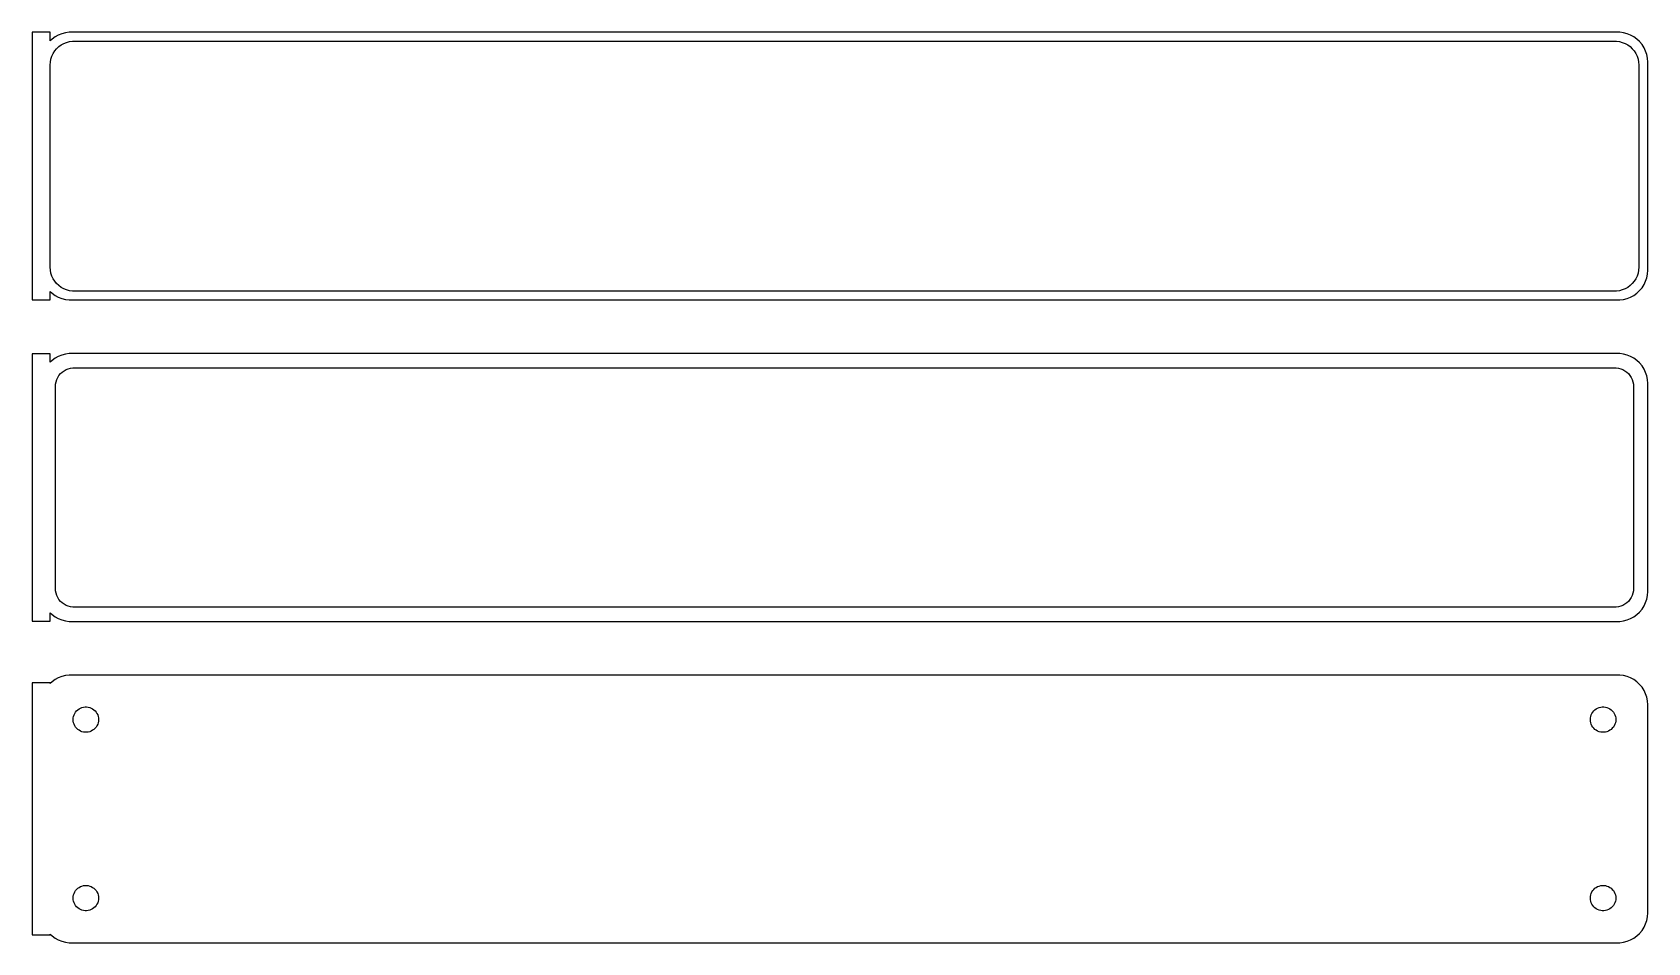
# Model space of a CAD drawing. Header units: metres. Extents: x -136 to 135, y 140 to 292.
import ezdxf

# ---------------------------------------------------------------- set-up
doc = ezdxf.new("R2010")
doc.units = ezdxf.units.M

msp = doc.modelspace()

# ---------------------------------------------------------------- linework, layer by layer
for p, q in [((-133.5, 292.49), (-136.5, 292.49)), ((-136.5, 292.49), (-136.5, 247.51)), ((-133.5, 291.059), (-133.5, 292.49)), ((-133.187, 291.353), (-133.5, 291.059)), ((-132.679, 291.722), (-133.187, 291.353)), ((-132.129, 292.024), (-132.679, 291.722)), ((-131.545, 292.255), (-132.129, 292.024)), ((-131.643, 290.377), (-131.203, 290.619)), ((-130.937, 292.411), (-131.545, 292.255)), ((-131.203, 290.619), (-130.736, 290.804)), ((-130.314, 292.49), (-130.937, 292.411)), ((-130.736, 290.804), (-130.25, 290.929)), ((130.314, 292.49), (-130.314, 292.49)), ((-130.25, 290.929), (-129.751, 290.992)), ((-129.751, 290.992), (129.751, 290.992)), ((129.751, 290.992), (130.25, 290.929)), ((130.25, 290.929), (130.736, 290.804)), ((130.937, 292.411), (130.314, 292.49)), ((130.736, 290.804), (131.203, 290.619)), ((131.545, 292.255), (130.937, 292.411)), ((131.203, 290.619), (131.643, 290.377)), ((132.129, 292.024), (131.545, 292.255)), ((132.679, 291.722), (132.129, 292.024)), ((133.187, 291.353), (132.679, 291.722)), ((133.645, 290.923), (133.187, 291.353)), ((134.045, 290.439), (133.645, 290.923)), ((-133.468, 287.501), (-133.374, 287.995)), ((-133.374, 287.995), (-133.219, 288.472)), ((-133.219, 288.472), (-133.005, 288.927)), ((-133.005, 288.927), (-132.736, 289.351)), ((-132.736, 289.351), (-132.416, 289.738)), ((-132.416, 289.738), (-132.05, 290.082)), ((-132.05, 290.082), (-131.643, 290.377)), ((131.643, 290.377), (132.05, 290.082)), ((132.05, 290.082), (132.416, 289.738)), ((132.416, 289.738), (132.736, 289.351)), ((132.736, 289.351), (133.005, 288.927)), ((133.005, 288.927), (133.219, 288.472)), ((133.219, 288.472), (133.374, 287.995)), ((133.374, 287.995), (133.468, 287.501)), ((134.382, 289.909), (134.045, 290.439)), ((134.649, 289.341), (134.382, 289.909)), ((134.843, 288.743), (134.649, 289.341)), ((134.961, 288.127), (134.843, 288.743)), ((135, 287.5), (134.961, 288.127)), ((-133.5, 287), (-133.468, 287.501)), ((-133.5, 253), (-133.5, 287)), ((133.468, 287.501), (133.5, 287)), ((133.5, 287), (133.5, 253)), ((135, 252.5), (135, 287.5)), ((-133.468, 252.499), (-133.5, 253)), ((-133.374, 252.005), (-133.468, 252.499)), ((133.468, 252.499), (133.374, 252.005)), ((133.5, 253), (133.468, 252.499)), ((134.961, 251.873), (135, 252.5)), ((-133.219, 251.528), (-133.374, 252.005)), ((-133.005, 251.073), (-133.219, 251.528)), ((-132.736, 250.649), (-133.005, 251.073)), ((-132.416, 250.262), (-132.736, 250.649)), ((-132.05, 249.918), (-132.416, 250.262)), ((-131.643, 249.623), (-132.05, 249.918)), ((132.05, 249.918), (131.643, 249.623)), ((132.416, 250.262), (132.05, 249.918)), ((132.736, 250.649), (132.416, 250.262)), ((133.005, 251.073), (132.736, 250.649)), ((133.219, 251.528), (133.005, 251.073)), ((133.374, 252.005), (133.219, 251.528)), ((134.045, 249.561), (134.382, 250.091)), ((134.382, 250.091), (134.649, 250.659)), ((134.649, 250.659), (134.843, 251.257)), ((134.843, 251.257), (134.961, 251.873)), ((-136.5, 247.51), (-133.5, 247.51)), ((-133.5, 248.941), (-133.187, 248.647)), ((-133.5, 247.51), (-133.5, 248.941)), ((-133.187, 248.647), (-132.679, 248.278)), ((-132.679, 248.278), (-132.129, 247.976)), ((-132.129, 247.976), (-131.545, 247.745)), ((-131.203, 249.381), (-131.643, 249.623)), ((-131.545, 247.745), (-130.937, 247.589)), ((-130.736, 249.196), (-131.203, 249.381)), ((-130.937, 247.589), (-130.314, 247.51)), ((-130.25, 249.071), (-130.736, 249.196)), ((-130.314, 247.51), (130.314, 247.51)), ((-129.751, 249.008), (-130.25, 249.071)), ((129.751, 249.008), (-129.751, 249.008)), ((130.25, 249.071), (129.751, 249.008)), ((130.736, 249.196), (130.25, 249.071)), ((130.314, 247.51), (130.937, 247.589)), ((131.203, 249.381), (130.736, 249.196)), ((130.937, 247.589), (131.545, 247.745)), ((131.643, 249.623), (131.203, 249.381)), ((131.545, 247.745), (132.129, 247.976)), ((132.129, 247.976), (132.679, 248.278)), ((132.679, 248.278), (133.187, 248.647)), ((133.187, 248.647), (133.645, 249.077)), ((133.645, 249.077), (134.045, 249.561)), ((-133.5, 238.479), (-136.5, 238.479)), ((-136.5, 238.479), (-136.5, 193.521)), ((-133.5, 237.059), (-133.5, 238.479)), ((-133.187, 237.353), (-133.5, 237.059)), ((-132.679, 237.722), (-133.187, 237.353)), ((-132.129, 238.024), (-132.679, 237.722)), ((-131.545, 238.255), (-132.129, 238.024)), ((-130.937, 238.411), (-131.545, 238.255)), ((-130.314, 238.49), (-130.937, 238.411)), ((130.314, 238.49), (-130.314, 238.49)), ((130.937, 238.411), (130.314, 238.49)), ((131.545, 238.255), (130.937, 238.411)), ((132.129, 238.024), (131.545, 238.255)), ((132.679, 237.722), (132.129, 238.024)), ((133.187, 237.353), (132.679, 237.722)), ((133.645, 236.923), (133.187, 237.353)), ((134.045, 236.439), (133.645, 236.923)), ((134.382, 235.909), (134.045, 236.439)), ((-132.588, 233.39), (-132.515, 233.774)), ((-132.515, 233.774), (-132.394, 234.146)), ((-132.394, 234.146), (-132.228, 234.5)), ((-132.228, 234.5), (-132.018, 234.83)), ((-132.018, 234.83), (-131.769, 235.131)), ((-131.769, 235.131), (-131.484, 235.399)), ((-131.484, 235.399), (-131.168, 235.628)), ((-131.168, 235.628), (-130.825, 235.817)), ((-130.825, 235.817), (-130.462, 235.961)), ((-130.462, 235.961), (-130.083, 236.058)), ((-130.083, 236.058), (-129.695, 236.107)), ((-129.695, 236.107), (129.695, 236.107)), ((129.695, 236.107), (130.083, 236.058)), ((130.083, 236.058), (130.462, 235.961)), ((130.462, 235.961), (130.825, 235.817)), ((130.825, 235.817), (131.168, 235.628)), ((131.168, 235.628), (131.484, 235.399)), ((131.484, 235.399), (131.769, 235.131)), ((131.769, 235.131), (132.018, 234.83)), ((132.018, 234.83), (132.228, 234.5)), ((132.228, 234.5), (132.394, 234.146)), ((132.394, 234.146), (132.515, 233.774)), ((132.515, 233.774), (132.588, 233.39)), ((134.649, 235.341), (134.382, 235.909)), ((134.843, 234.743), (134.649, 235.341)), ((134.961, 234.127), (134.843, 234.743)), ((135, 233.5), (134.961, 234.127)), ((135, 198.5), (135, 233.5)), ((-132.613, 233), (-132.588, 233.39)), ((-132.613, 199), (-132.613, 233)), ((132.588, 233.39), (132.613, 233)), ((132.613, 233), (132.613, 199)), ((-132.588, 198.61), (-132.613, 199)), ((-132.515, 198.226), (-132.588, 198.61)), ((-132.394, 197.854), (-132.515, 198.226)), ((132.515, 198.226), (132.394, 197.854)), ((132.588, 198.61), (132.515, 198.226)), ((132.613, 199), (132.588, 198.61)), ((134.961, 197.873), (135, 198.5)), ((-132.228, 197.5), (-132.394, 197.854)), ((-132.018, 197.17), (-132.228, 197.5)), ((-131.769, 196.869), (-132.018, 197.17)), ((-131.484, 196.601), (-131.769, 196.869)), ((-131.168, 196.372), (-131.484, 196.601)), ((-130.825, 196.183), (-131.168, 196.372)), ((-130.462, 196.039), (-130.825, 196.183)), ((-130.083, 195.942), (-130.462, 196.039)), ((-129.695, 195.893), (-130.083, 195.942)), ((129.695, 195.893), (-129.695, 195.893)), ((130.083, 195.942), (129.695, 195.893)), ((130.462, 196.039), (130.083, 195.942)), ((130.825, 196.183), (130.462, 196.039)), ((131.168, 196.372), (130.825, 196.183)), ((131.484, 196.601), (131.168, 196.372)), ((131.769, 196.869), (131.484, 196.601)), ((132.018, 197.17), (131.769, 196.869)), ((132.228, 197.5), (132.018, 197.17)), ((132.394, 197.854), (132.228, 197.5)), ((133.645, 195.077), (134.045, 195.561)), ((134.045, 195.561), (134.382, 196.091)), ((134.382, 196.091), (134.649, 196.659)), ((134.649, 196.659), (134.843, 197.257)), ((134.843, 197.257), (134.961, 197.873)), ((-136.5, 193.521), (-133.5, 193.521)), ((-133.5, 193.521), (-133.5, 194.941)), ((-133.5, 194.941), (-133.187, 194.647)), ((-133.187, 194.647), (-132.679, 194.278)), ((-132.679, 194.278), (-132.129, 193.976)), ((-132.129, 193.976), (-131.545, 193.745)), ((-131.545, 193.745), (-130.937, 193.589)), ((-130.937, 193.589), (-130.314, 193.51)), ((-130.314, 193.51), (130.314, 193.51)), ((130.314, 193.51), (130.937, 193.589)), ((130.937, 193.589), (131.545, 193.745)), ((131.545, 193.745), (132.129, 193.976)), ((132.129, 193.976), (132.679, 194.278)), ((132.679, 194.278), (133.187, 194.647)), ((133.187, 194.647), (133.645, 195.077)), ((-133.5, 183.153), (-136.5, 183.153)), ((-136.5, 183.153), (-136.5, 140.847)), ((-133.187, 183.353), (-133.5, 183.059)), ((-133.5, 183.059), (-133.5, 183.153)), ((-132.679, 183.722), (-133.187, 183.353)), ((-132.129, 184.024), (-132.679, 183.722)), ((-131.545, 184.255), (-132.129, 184.024)), ((-130.937, 184.411), (-131.545, 184.255)), ((-130.314, 184.49), (-130.937, 184.411)), ((130.314, 184.49), (-130.314, 184.49)), ((130.937, 184.411), (130.314, 184.49)), ((131.545, 184.255), (130.937, 184.411)), ((132.129, 184.024), (131.545, 184.255)), ((132.679, 183.722), (132.129, 184.024)), ((133.187, 183.353), (132.679, 183.722)), ((133.645, 182.923), (133.187, 183.353)), ((134.045, 182.439), (133.645, 182.923)), ((134.382, 181.909), (134.045, 182.439)), ((134.649, 181.341), (134.382, 181.909)), ((134.843, 180.743), (134.649, 181.341)), ((134.961, 180.127), (134.843, 180.743)), ((135, 179.5), (134.961, 180.127)), ((135, 144.5), (135, 179.5)), ((-129.635, 177), (-129.618, 177.268)), ((-129.618, 176.732), (-129.635, 177)), ((-129.618, 177.268), (-129.568, 177.531)), ((-129.568, 176.469), (-129.618, 176.732)), ((-129.568, 177.531), (-129.485, 177.786)), ((-129.485, 177.786), (-129.371, 178.029)), ((-129.371, 178.029), (-129.227, 178.255)), ((-129.227, 178.255), (-129.057, 178.462)), ((-129.057, 178.462), (-128.861, 178.645)), ((-128.861, 178.645), (-128.644, 178.803)), ((-128.644, 178.803), (-128.409, 178.932)), ((-128.409, 178.932), (-128.16, 179.031)), ((-128.16, 179.031), (-127.9, 179.097)), ((-127.9, 179.097), (-127.634, 179.131)), ((-127.634, 179.131), (-127.366, 179.131)), ((-127.366, 179.131), (-127.1, 179.097)), ((-127.1, 179.097), (-126.84, 179.031)), ((-126.84, 179.031), (-126.591, 178.932)), ((-126.591, 178.932), (-126.356, 178.803)), ((-126.356, 178.803), (-126.139, 178.645)), ((-126.139, 178.645), (-125.943, 178.462)), ((-125.943, 178.462), (-125.773, 178.255)), ((-125.773, 178.255), (-125.629, 178.029)), ((-125.629, 178.029), (-125.515, 177.786)), ((-125.515, 177.786), (-125.432, 177.531)), ((-125.432, 177.531), (-125.382, 177.268)), ((-125.382, 176.732), (-125.432, 176.469)), ((-125.382, 177.268), (-125.365, 177)), ((-125.365, 177), (-125.382, 176.732)), ((125.365, 177), (125.382, 177.268)), ((125.382, 176.732), (125.365, 177)), ((125.382, 177.268), (125.432, 177.531)), ((125.432, 176.469), (125.382, 176.732)), ((125.432, 177.531), (125.515, 177.786)), ((125.515, 177.786), (125.629, 178.029)), ((125.629, 178.029), (125.773, 178.255)), ((125.773, 178.255), (125.943, 178.462)), ((125.943, 178.462), (126.139, 178.645)), ((126.139, 178.645), (126.356, 178.803)), ((126.356, 178.803), (126.591, 178.932)), ((126.591, 178.932), (126.84, 179.031)), ((126.84, 179.031), (127.1, 179.097)), ((127.1, 179.097), (127.366, 179.131)), ((127.366, 179.131), (127.634, 179.131)), ((127.634, 179.131), (127.9, 179.097)), ((127.9, 179.097), (128.16, 179.031)), ((128.16, 179.031), (128.409, 178.932)), ((128.409, 178.932), (128.644, 178.803)), ((128.644, 178.803), (128.861, 178.645)), ((128.861, 178.645), (129.057, 178.462)), ((129.057, 178.462), (129.227, 178.255)), ((129.227, 178.255), (129.371, 178.029)), ((129.371, 178.029), (129.485, 177.786)), ((129.485, 177.786), (129.568, 177.531)), ((129.568, 177.531), (129.618, 177.268)), ((129.618, 176.732), (129.568, 176.469)), ((129.618, 177.268), (129.635, 177)), ((129.635, 177), (129.618, 176.732)), ((-129.485, 176.214), (-129.568, 176.469)), ((-129.371, 175.971), (-129.485, 176.214)), ((-129.227, 175.745), (-129.371, 175.971)), ((-129.057, 175.538), (-129.227, 175.745)), ((-128.861, 175.355), (-129.057, 175.538)), ((-128.644, 175.197), (-128.861, 175.355)), ((-128.409, 175.068), (-128.644, 175.197)), ((-128.16, 174.969), (-128.409, 175.068)), ((-127.9, 174.903), (-128.16, 174.969)), ((-127.634, 174.869), (-127.9, 174.903)), ((-127.366, 174.869), (-127.634, 174.869)), ((-127.1, 174.903), (-127.366, 174.869)), ((-126.84, 174.969), (-127.1, 174.903)), ((-126.591, 175.068), (-126.84, 174.969)), ((-126.356, 175.197), (-126.591, 175.068)), ((-126.139, 175.355), (-126.356, 175.197)), ((-125.943, 175.538), (-126.139, 175.355)), ((-125.773, 175.745), (-125.943, 175.538)), ((-125.629, 175.971), (-125.773, 175.745)), ((-125.515, 176.214), (-125.629, 175.971)), ((-125.432, 176.469), (-125.515, 176.214)), ((125.515, 176.214), (125.432, 176.469)), ((125.629, 175.971), (125.515, 176.214)), ((125.773, 175.745), (125.629, 175.971)), ((125.943, 175.538), (125.773, 175.745)), ((126.139, 175.355), (125.943, 175.538)), ((126.356, 175.197), (126.139, 175.355)), ((126.591, 175.068), (126.356, 175.197)), ((126.84, 174.969), (126.591, 175.068)), ((127.1, 174.903), (126.84, 174.969)), ((127.366, 174.869), (127.1, 174.903)), ((127.634, 174.869), (127.366, 174.869)), ((127.9, 174.903), (127.634, 174.869)), ((128.16, 174.969), (127.9, 174.903)), ((128.409, 175.068), (128.16, 174.969)), ((128.644, 175.197), (128.409, 175.068)), ((128.861, 175.355), (128.644, 175.197)), ((129.057, 175.538), (128.861, 175.355)), ((129.227, 175.745), (129.057, 175.538)), ((129.371, 175.971), (129.227, 175.745)), ((129.485, 176.214), (129.371, 175.971)), ((129.568, 176.469), (129.485, 176.214)), ((-129.635, 147), (-129.618, 147.268)), ((-129.618, 146.732), (-129.635, 147)), ((-129.618, 147.268), (-129.568, 147.531)), ((-129.568, 146.469), (-129.618, 146.732)), ((-129.568, 147.531), (-129.485, 147.786)), ((-129.485, 147.786), (-129.371, 148.029)), ((-129.371, 148.029), (-129.227, 148.255)), ((-129.227, 148.255), (-129.057, 148.462)), ((-129.057, 148.462), (-128.861, 148.645)), ((-128.861, 148.645), (-128.644, 148.803)), ((-128.644, 148.803), (-128.409, 148.932)), ((-128.409, 148.932), (-128.16, 149.031)), ((-128.16, 149.031), (-127.9, 149.097)), ((-127.9, 149.097), (-127.634, 149.131)), ((-127.634, 149.131), (-127.366, 149.131)), ((-127.366, 149.131), (-127.1, 149.097)), ((-127.1, 149.097), (-126.84, 149.031)), ((-126.84, 149.031), (-126.591, 148.932)), ((-126.591, 148.932), (-126.356, 148.803)), ((-126.356, 148.803), (-126.139, 148.645)), ((-126.139, 148.645), (-125.943, 148.462)), ((-125.943, 148.462), (-125.773, 148.255)), ((-125.773, 148.255), (-125.629, 148.029)), ((-125.629, 148.029), (-125.515, 147.786)), ((-125.515, 147.786), (-125.432, 147.531)), ((-125.432, 147.531), (-125.382, 147.268)), ((-125.382, 146.732), (-125.432, 146.469)), ((-125.382, 147.268), (-125.365, 147)), ((-125.365, 147), (-125.382, 146.732)), ((125.365, 147), (125.382, 147.268)), ((125.382, 146.732), (125.365, 147)), ((125.382, 147.268), (125.432, 147.531)), ((125.432, 146.469), (125.382, 146.732)), ((125.432, 147.531), (125.515, 147.786)), ((125.515, 147.786), (125.629, 148.029)), ((125.629, 148.029), (125.773, 148.255)), ((125.773, 148.255), (125.943, 148.462)), ((125.943, 148.462), (126.139, 148.645)), ((126.139, 148.645), (126.356, 148.803)), ((126.356, 148.803), (126.591, 148.932)), ((126.591, 148.932), (126.84, 149.031)), ((126.84, 149.031), (127.1, 149.097)), ((127.1, 149.097), (127.366, 149.131)), ((127.366, 149.131), (127.634, 149.131)), ((127.634, 149.131), (127.9, 149.097)), ((127.9, 149.097), (128.16, 149.031)), ((128.16, 149.031), (128.409, 148.932)), ((128.409, 148.932), (128.644, 148.803)), ((128.644, 148.803), (128.861, 148.645)), ((128.861, 148.645), (129.057, 148.462)), ((129.057, 148.462), (129.227, 148.255)), ((129.227, 148.255), (129.371, 148.029)), ((129.371, 148.029), (129.485, 147.786)), ((129.485, 147.786), (129.568, 147.531)), ((129.568, 147.531), (129.618, 147.268)), ((129.618, 146.732), (129.568, 146.469)), ((129.618, 147.268), (129.635, 147)), ((129.635, 147), (129.618, 146.732)), ((-129.485, 146.214), (-129.568, 146.469)), ((-129.371, 145.971), (-129.485, 146.214)), ((-129.227, 145.745), (-129.371, 145.971)), ((-129.057, 145.538), (-129.227, 145.745)), ((-128.861, 145.355), (-129.057, 145.538)), ((-128.644, 145.197), (-128.861, 145.355)), ((-128.409, 145.068), (-128.644, 145.197)), ((-128.16, 144.969), (-128.409, 145.068)), ((-127.9, 144.903), (-128.16, 144.969)), ((-127.634, 144.869), (-127.9, 144.903)), ((-127.366, 144.869), (-127.634, 144.869)), ((-127.1, 144.903), (-127.366, 144.869)), ((-126.84, 144.969), (-127.1, 144.903)), ((-126.591, 145.068), (-126.84, 144.969)), ((-126.356, 145.197), (-126.591, 145.068)), ((-126.139, 145.355), (-126.356, 145.197)), ((-125.943, 145.538), (-126.139, 145.355)), ((-125.773, 145.745), (-125.943, 145.538)), ((-125.629, 145.971), (-125.773, 145.745)), ((-125.515, 146.214), (-125.629, 145.971)), ((-125.432, 146.469), (-125.515, 146.214)), ((125.515, 146.214), (125.432, 146.469)), ((125.629, 145.971), (125.515, 146.214)), ((125.773, 145.745), (125.629, 145.971)), ((125.943, 145.538), (125.773, 145.745)), ((126.139, 145.355), (125.943, 145.538)), ((126.356, 145.197), (126.139, 145.355)), ((126.591, 145.068), (126.356, 145.197)), ((126.84, 144.969), (126.591, 145.068)), ((127.1, 144.903), (126.84, 144.969)), ((127.366, 144.869), (127.1, 144.903)), ((127.634, 144.869), (127.366, 144.869)), ((127.9, 144.903), (127.634, 144.869)), ((128.16, 144.969), (127.9, 144.903)), ((128.409, 145.068), (128.16, 144.969)), ((128.644, 145.197), (128.409, 145.068)), ((128.861, 145.355), (128.644, 145.197)), ((129.057, 145.538), (128.861, 145.355)), ((129.227, 145.745), (129.057, 145.538)), ((129.371, 145.971), (129.227, 145.745)), ((129.485, 146.214), (129.371, 145.971)), ((129.568, 146.469), (129.485, 146.214)), ((134.961, 143.873), (135, 144.5)), ((133.645, 141.077), (134.045, 141.561)), ((134.045, 141.561), (134.382, 142.091)), ((134.382, 142.091), (134.649, 142.659)), ((134.649, 142.659), (134.843, 143.257)), ((134.843, 143.257), (134.961, 143.873)), ((-136.5, 140.847), (-133.5, 140.847)), ((-133.5, 140.847), (-133.5, 140.941)), ((-133.5, 140.941), (-133.187, 140.647)), ((-133.187, 140.647), (-132.679, 140.278)), ((-132.679, 140.278), (-132.129, 139.976)), ((-132.129, 139.976), (-131.545, 139.745)), ((-131.545, 139.745), (-130.937, 139.589)), ((-130.937, 139.589), (-130.314, 139.51)), ((-130.314, 139.51), (130.314, 139.51)), ((130.314, 139.51), (130.937, 139.589)), ((130.937, 139.589), (131.545, 139.745)), ((131.545, 139.745), (132.129, 139.976)), ((132.129, 139.976), (132.679, 140.278)), ((132.679, 140.278), (133.187, 140.647)), ((133.187, 140.647), (133.645, 141.077))]:
    msp.add_line(p, q)

doc.saveas('drawing.dxf')
